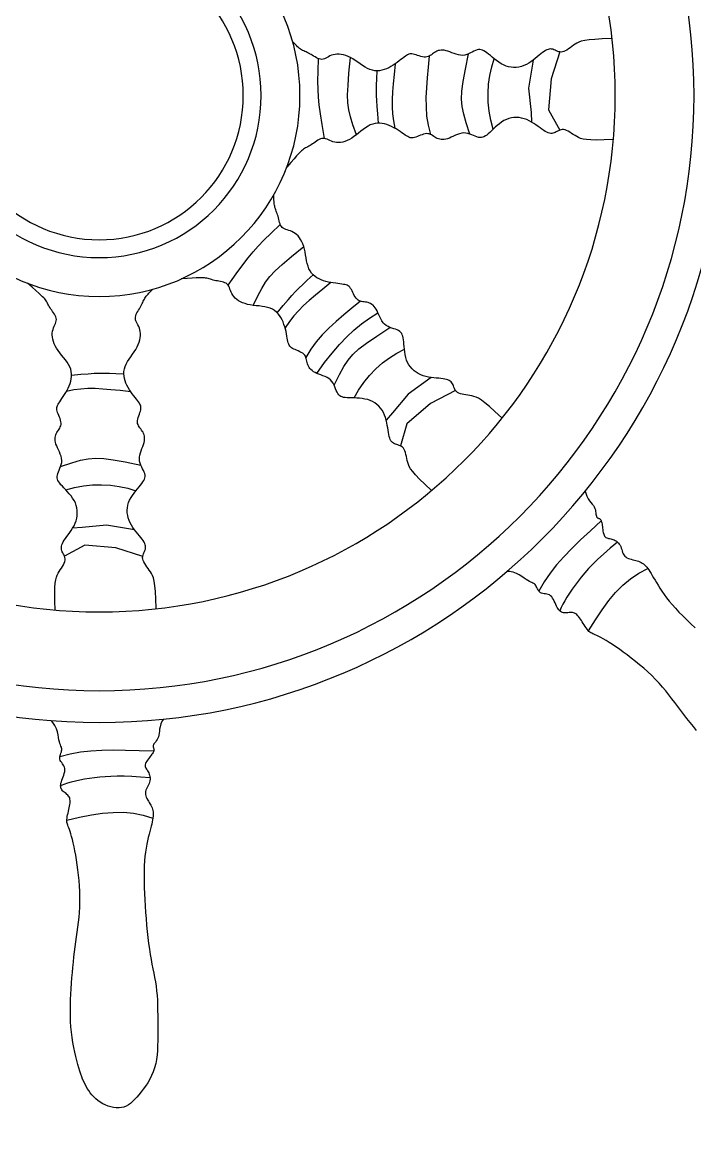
# Model space of a CAD drawing. Header units: millimetres. Extents: x -37 to 8970, y -2 to 4773.
# Drawn here: x 7653.3 to 7732.3, y 1159.7 to 1291.1 of the extents above; entities that cross this region are included whole.
import ezdxf

# ---------------------------------------------------------------- set-up
doc = ezdxf.new("R2010")
doc.units = ezdxf.units.MM

msp = doc.modelspace()

# ---------------------------------------------------------------- linework, layer by layer
at = {"color": 18, "true_color": 0x000000}
for p, q in [((7716.43, 1287.61), (7715.41, 1284.45)), ((7713.3, 1286.65), (7712.76, 1283.36)), ((7715.41, 1284.45), (7715.12, 1280.81)), ((7712.76, 1283.36), (7713.05, 1280.51)), ((7713.05, 1280.51), (7713.11, 1279.38)), ((7715.12, 1280.81), (7716.42, 1278.44)), ((7701.3, 1249.36), (7698.59, 1247.42)), ((7698.59, 1247.42), (7696.78, 1245.2)), ((7704.19, 1247.83), (7701.24, 1246.31)), ((7701.24, 1246.31), (7698.45, 1243.94)), ((7696.78, 1245.2), (7696.02, 1244.35)), ((7698.45, 1243.94), (7697.7, 1241.35)), ((7719.42, 1236.02), (7719.48, 1235.78)), ((7719.48, 1235.78), (7719.62, 1235.41)), ((7719.62, 1235.41), (7719.77, 1235.12)), ((7719.77, 1235.12), (7719.94, 1234.88)), ((7719.94, 1234.88), (7720.1, 1234.68)), ((7720.1, 1234.68), (7720.25, 1234.5)), ((7720.25, 1234.5), (7720.38, 1234.33)), ((7720.38, 1234.33), (7720.48, 1234.16)), ((7720.48, 1234.16), (7720.55, 1233.98)), ((7720.55, 1233.98), (7720.61, 1233.8)), ((7720.61, 1233.8), (7720.64, 1233.63)), ((7720.64, 1233.63), (7720.67, 1233.46)), ((7720.67, 1233.46), (7720.68, 1233.31)), ((7720.68, 1233.31), (7720.7, 1233.18)), ((7720.7, 1233.18), (7720.73, 1233.07)), ((7720.73, 1233.07), (7720.76, 1232.99)), ((7720.76, 1232.99), (7720.81, 1232.93)), ((7720.81, 1232.93), (7720.86, 1232.88)), ((7720.86, 1232.88), (7720.91, 1232.85)), ((7720.91, 1232.85), (7720.97, 1232.83)), ((7720.97, 1232.83), (7721.03, 1232.81)), ((7721.03, 1232.81), (7721.09, 1232.79)), ((7721.09, 1232.79), (7721.14, 1232.75)), ((7721.14, 1232.75), (7721.19, 1232.71)), ((7721.19, 1232.71), (7721.24, 1232.65)), ((7721.24, 1232.65), (7721.28, 1232.58)), ((7721.28, 1232.58), (7721.31, 1232.5)), ((7721.31, 1232.5), (7721.34, 1232.4)), ((7721.34, 1232.4), (7721.37, 1232.28)), ((7660.3, 1231.73), (7659.17, 1231.67)), ((7663.16, 1232.02), (7660.3, 1231.73)), ((7666.45, 1231.48), (7663.16, 1232.02)), ((7721.37, 1232.28), (7721.4, 1232.15)), ((7721.4, 1232.15), (7721.42, 1232)), ((7721.42, 1232), (7721.44, 1231.84)), ((7721.44, 1231.84), (7721.46, 1231.67)), ((7721.46, 1231.67), (7721.49, 1231.49)), ((7721.49, 1231.49), (7721.51, 1231.31)), ((7721.51, 1231.31), (7721.55, 1231.14)), ((7721.55, 1231.14), (7721.59, 1230.98)), ((7721.59, 1230.98), (7721.64, 1230.84)), ((7721.64, 1230.84), (7721.7, 1230.72)), ((7721.7, 1230.72), (7721.77, 1230.63)), ((7721.77, 1230.63), (7721.86, 1230.56)), ((7721.86, 1230.56), (7721.95, 1230.52)), ((7721.95, 1230.52), (7722.06, 1230.49)), ((7722.06, 1230.49), (7722.17, 1230.46)), ((7722.17, 1230.46), (7722.29, 1230.44)), ((7722.29, 1230.44), (7722.42, 1230.42)), ((7722.42, 1230.42), (7722.55, 1230.38)), ((7722.55, 1230.38), (7722.68, 1230.34)), ((7722.68, 1230.34), (7722.82, 1230.28)), ((7722.82, 1230.28), (7722.95, 1230.21)), ((7722.95, 1230.21), (7723.08, 1230.13)), ((7723.08, 1230.13), (7723.21, 1230.03)), ((7723.21, 1230.03), (7723.32, 1229.92)), ((7723.32, 1229.92), (7723.43, 1229.79)), ((7723.43, 1229.79), (7723.52, 1229.65)), ((7660.6, 1229.66), (7658.23, 1228.36)), ((7664.24, 1229.37), (7660.6, 1229.66)), ((7667.4, 1228.35), (7664.24, 1229.37)), ((7723.52, 1229.65), (7723.59, 1229.5)), ((7723.59, 1229.5), (7723.65, 1229.33)), ((7723.65, 1229.33), (7723.71, 1229.16)), ((7723.71, 1229.16), (7723.76, 1228.99)), ((7723.76, 1228.99), (7723.82, 1228.82)), ((7723.82, 1228.82), (7723.89, 1228.66)), ((7723.89, 1228.66), (7723.97, 1228.52)), ((7723.97, 1228.52), (7724.07, 1228.39)), ((7724.07, 1228.39), (7724.19, 1228.28)), ((7724.19, 1228.28), (7724.33, 1228.19)), ((7724.33, 1228.19), (7724.49, 1228.12)), ((7724.49, 1228.12), (7724.66, 1228.06)), ((7724.66, 1228.06), (7724.84, 1228.01)), ((7724.84, 1228.01), (7725.02, 1227.96)), ((7725.02, 1227.96), (7725.2, 1227.92)), ((7725.2, 1227.92), (7725.37, 1227.88)), ((7725.37, 1227.88), (7725.54, 1227.83)), ((7725.54, 1227.83), (7725.7, 1227.78)), ((7725.7, 1227.78), (7725.85, 1227.72)), ((7725.85, 1227.72), (7725.99, 1227.65)), ((7725.99, 1227.65), (7726.13, 1227.57)), ((7726.13, 1227.57), (7726.26, 1227.48)), ((7726.26, 1227.48), (7726.39, 1227.37)), ((7726.39, 1227.37), (7726.52, 1227.24)), ((7726.52, 1227.24), (7726.65, 1227.1)), ((7726.65, 1227.1), (7726.77, 1226.94)), ((7710.5, 1226.56), (7710.21, 1226.57)), ((7710.94, 1226.48), (7710.5, 1226.56)), ((7711.33, 1226.34), (7710.94, 1226.48)), ((7711.67, 1226.17), (7711.33, 1226.34)), ((7711.98, 1225.98), (7711.67, 1226.17)), ((7712.24, 1225.79), (7711.98, 1225.98)), ((7712.48, 1225.63), (7712.24, 1225.79)), ((7726.77, 1226.94), (7726.9, 1226.76)), ((7726.9, 1226.76), (7727.03, 1226.56)), ((7727.03, 1226.56), (7727.17, 1226.34)), ((7727.17, 1226.34), (7727.31, 1226.1)), ((7727.31, 1226.1), (7727.46, 1225.84)), ((7727.46, 1225.84), (7727.63, 1225.57)), ((7712.68, 1225.5), (7712.48, 1225.63)), ((7712.86, 1225.4), (7712.68, 1225.5)), ((7713.01, 1225.33), (7712.86, 1225.4)), ((7713.15, 1225.27), (7713.01, 1225.33)), ((7713.27, 1225.22), (7713.15, 1225.27)), ((7713.37, 1225.17), (7713.27, 1225.22)), ((7713.46, 1225.11), (7713.37, 1225.17)), ((7713.53, 1225.03), (7713.46, 1225.11)), ((7713.6, 1224.93), (7713.53, 1225.03)), ((7713.67, 1224.81), (7713.6, 1224.93)), ((7713.74, 1224.68), (7713.67, 1224.81)), ((7713.81, 1224.54), (7713.74, 1224.68)), ((7713.88, 1224.41), (7713.81, 1224.54)), ((7727.63, 1225.57), (7727.8, 1225.27)), ((7727.8, 1225.27), (7728, 1224.95)), ((7728, 1224.95), (7728.21, 1224.61)), ((7728.21, 1224.61), (7728.44, 1224.26)), ((7713.96, 1224.28), (7713.88, 1224.41)), ((7714.06, 1224.17), (7713.96, 1224.28)), ((7714.17, 1224.08), (7714.06, 1224.17)), ((7714.29, 1224.02), (7714.17, 1224.08)), ((7714.43, 1223.98), (7714.29, 1224.02)), ((7714.59, 1223.96), (7714.43, 1223.98)), ((7714.74, 1223.94), (7714.59, 1223.96)), ((7714.9, 1223.91), (7714.74, 1223.94)), ((7715.06, 1223.87), (7714.9, 1223.91)), ((7715.21, 1223.82), (7715.06, 1223.87)), ((7715.35, 1223.73), (7715.21, 1223.82)), ((7715.48, 1223.61), (7715.35, 1223.73)), ((7715.59, 1223.46), (7715.48, 1223.61)), ((7715.7, 1223.28), (7715.59, 1223.46)), ((7715.79, 1223.1), (7715.7, 1223.28)), ((7728.44, 1224.26), (7728.7, 1223.89)), ((7728.7, 1223.89), (7728.98, 1223.5)), ((7728.98, 1223.5), (7729.3, 1223.1)), ((7715.88, 1222.9), (7715.79, 1223.1)), ((7715.97, 1222.71), (7715.88, 1222.9)), ((7716.06, 1222.52), (7715.97, 1222.71)), ((7716.14, 1222.35), (7716.06, 1222.52)), ((7716.23, 1222.2), (7716.14, 1222.35)), ((7716.33, 1222.06), (7716.23, 1222.2)), ((7716.43, 1221.96), (7716.33, 1222.06)), ((7716.53, 1221.87), (7716.43, 1221.96)), ((7716.64, 1221.8), (7716.53, 1221.87)), ((7716.75, 1221.74), (7716.64, 1221.8)), ((7729.3, 1223.1), (7729.64, 1222.68)), ((7729.64, 1222.68), (7730.02, 1222.25)), ((7730.02, 1222.25), (7730.44, 1221.81)), ((7730.44, 1221.81), (7730.88, 1221.36)), ((7716.87, 1221.71), (7716.75, 1221.74)), ((7716.99, 1221.7), (7716.87, 1221.71)), ((7717.12, 1221.7), (7716.99, 1221.7)), ((7717.25, 1221.71), (7717.12, 1221.7)), ((7717.39, 1221.73), (7717.25, 1221.71)), ((7717.53, 1221.74), (7717.39, 1221.73)), ((7717.66, 1221.76), (7717.53, 1221.74)), ((7717.8, 1221.77), (7717.66, 1221.76)), ((7717.93, 1221.76), (7717.8, 1221.77)), ((7718.06, 1221.73), (7717.93, 1221.76)), ((7718.18, 1221.69), (7718.06, 1221.73)), ((7718.3, 1221.62), (7718.18, 1221.69)), ((7718.42, 1221.52), (7718.3, 1221.62)), ((7718.53, 1221.41), (7718.42, 1221.52)), ((7718.64, 1221.29), (7718.53, 1221.41)), ((7718.75, 1221.15), (7718.64, 1221.29)), ((7718.86, 1220.99), (7718.75, 1221.15)), ((7718.97, 1220.83), (7718.86, 1220.99)), ((7719.08, 1220.65), (7718.97, 1220.83)), ((7719.19, 1220.47), (7719.08, 1220.65)), ((7719.31, 1220.29), (7719.19, 1220.47)), ((7730.88, 1221.36), (7731.35, 1220.9)), ((7731.35, 1220.9), (7731.84, 1220.43)), ((7719.42, 1220.12), (7719.31, 1220.29)), ((7719.53, 1219.95), (7719.42, 1220.12)), ((7719.64, 1219.8), (7719.53, 1219.95)), ((7719.75, 1219.66), (7719.64, 1219.8)), ((7719.86, 1219.54), (7719.75, 1219.66)), ((7719.96, 1219.45), (7719.86, 1219.54)), ((7720.07, 1219.38), (7719.96, 1219.45)), ((7720.18, 1219.32), (7720.07, 1219.38)), ((7720.3, 1219.26), (7720.18, 1219.32)), ((7720.44, 1219.2), (7720.3, 1219.26)), ((7720.6, 1219.14), (7720.44, 1219.2)), ((7731.84, 1220.43), (7732.36, 1219.96)), ((7720.79, 1219.06), (7720.6, 1219.14)), ((7721.01, 1218.95), (7720.79, 1219.06)), ((7721.26, 1218.82), (7721.01, 1218.95)), ((7721.55, 1218.66), (7721.26, 1218.82)), ((7721.87, 1218.46), (7721.55, 1218.66)), ((7722.23, 1218.25), (7721.87, 1218.46)), ((7722.61, 1218), (7722.23, 1218.25)), ((7723.01, 1217.73), (7722.61, 1218)), ((7723.44, 1217.44), (7723.01, 1217.73)), ((7723.89, 1217.11), (7723.44, 1217.44)), ((7724.36, 1216.77), (7723.89, 1217.11)), ((7724.84, 1216.4), (7724.36, 1216.77)), ((7725.33, 1216.02), (7724.84, 1216.4)), ((7725.82, 1215.62), (7725.33, 1216.02)), ((7726.31, 1215.2), (7725.82, 1215.62)), ((7726.78, 1214.77), (7726.31, 1215.2)), ((7727.24, 1214.34), (7726.78, 1214.77)), ((7727.69, 1213.9), (7727.24, 1214.34)), ((7728.1, 1213.45), (7727.69, 1213.9)), ((7728.5, 1213), (7728.1, 1213.45)), ((7728.88, 1212.55), (7728.5, 1213)), ((7729.24, 1212.09), (7728.88, 1212.55)), ((7729.6, 1211.63), (7729.24, 1212.09)), ((7729.95, 1211.17), (7729.6, 1211.63)), ((7730.3, 1210.71), (7729.95, 1211.17)), ((7730.65, 1210.24), (7730.3, 1210.71)), ((7731.01, 1209.77), (7730.65, 1210.24)), ((7656.83, 1208.85), (7656.63, 1209.06)), ((7657.08, 1208.48), (7656.83, 1208.85)), ((7669.54, 1208.66), (7669.44, 1208.34)), ((7669.7, 1209.02), (7669.54, 1208.66)), ((7669.83, 1209.23), (7669.7, 1209.02)), ((7731.38, 1209.31), (7731.01, 1209.77)), ((7731.75, 1208.83), (7731.38, 1209.31)), ((7732.13, 1208.36), (7731.75, 1208.83)), ((7657.26, 1208.11), (7657.08, 1208.48)), ((7657.38, 1207.74), (7657.26, 1208.11)), ((7657.46, 1207.4), (7657.38, 1207.74)), ((7657.52, 1207.07), (7657.46, 1207.4)), ((7669.31, 1207.36), (7669.26, 1207.17)), ((7669.34, 1207.57), (7669.31, 1207.36)), ((7669.36, 1207.8), (7669.34, 1207.57)), ((7669.38, 1208.06), (7669.36, 1207.8)), ((7669.44, 1208.34), (7669.38, 1208.06)), ((7732.52, 1207.89), (7732.13, 1208.36)), ((7657.56, 1206.79), (7657.52, 1207.07)), ((7657.62, 1206.56), (7657.56, 1206.79)), ((7657.68, 1206.36), (7657.62, 1206.56)), ((7657.73, 1206.2), (7657.68, 1206.36)), ((7657.79, 1206.07), (7657.73, 1206.2)), ((7657.84, 1205.95), (7657.79, 1206.07)), ((7668.63, 1206.14), (7668.62, 1206.06)), ((7668.62, 1206.06), (7668.62, 1206)), ((7668.66, 1206.22), (7668.63, 1206.14)), ((7668.72, 1206.32), (7668.66, 1206.22)), ((7668.8, 1206.42), (7668.72, 1206.32)), ((7668.9, 1206.54), (7668.8, 1206.42)), ((7669, 1206.68), (7668.9, 1206.54)), ((7669.1, 1206.83), (7669, 1206.68)), ((7669.19, 1206.99), (7669.1, 1206.83)), ((7669.26, 1207.17), (7669.19, 1206.99)), ((7657.66, 1204.65), (7657.67, 1204.79)), ((7657.67, 1204.79), (7657.7, 1204.94)), ((7657.7, 1204.94), (7657.74, 1205.09)), ((7657.74, 1205.09), (7657.79, 1205.23)), ((7657.79, 1205.23), (7657.84, 1205.37)), ((7657.87, 1205.84), (7657.84, 1205.95)), ((7657.84, 1205.37), (7657.87, 1205.5)), ((7657.89, 1205.74), (7657.87, 1205.84)), ((7657.87, 1205.5), (7657.89, 1205.63)), ((7657.89, 1205.63), (7657.89, 1205.74)), ((7668.19, 1204.71), (7668.08, 1204.57)), ((7668.3, 1204.85), (7668.19, 1204.71)), ((7668.4, 1204.98), (7668.3, 1204.85)), ((7668.49, 1205.1), (7668.4, 1204.98)), ((7668.56, 1205.21), (7668.49, 1205.1)), ((7668.62, 1205.31), (7668.56, 1205.21)), ((7668.62, 1206), (7668.64, 1205.94)), ((7668.67, 1205.4), (7668.62, 1205.31)), ((7668.64, 1205.94), (7668.67, 1205.88)), ((7668.67, 1205.88), (7668.69, 1205.82)), ((7668.71, 1205.49), (7668.67, 1205.4)), ((7668.69, 1205.82), (7668.72, 1205.76)), ((7668.73, 1205.57), (7668.71, 1205.49)), ((7668.72, 1205.76), (7668.73, 1205.7)), ((7668.73, 1205.7), (7668.74, 1205.64)), ((7668.74, 1205.64), (7668.73, 1205.57)), ((7657.67, 1204.51), (7657.66, 1204.65)), ((7657.72, 1204.38), (7657.67, 1204.51)), ((7657.79, 1204.25), (7657.72, 1204.38)), ((7657.88, 1204.12), (7657.79, 1204.25)), ((7657.98, 1203.99), (7657.88, 1204.12)), ((7658.07, 1203.86), (7657.98, 1203.99)), ((7658.15, 1203.73), (7658.07, 1203.86)), ((7658.22, 1203.58), (7658.15, 1203.73)), ((7658.26, 1203.42), (7658.22, 1203.58)), ((7658.26, 1203.24), (7658.26, 1203.42)), ((7667.69, 1203.87), (7667.68, 1203.76)), ((7667.68, 1203.76), (7667.69, 1203.65)), ((7667.73, 1204), (7667.69, 1203.87)), ((7667.69, 1203.65), (7667.72, 1203.55)), ((7667.72, 1203.55), (7667.78, 1203.46)), ((7667.79, 1204.14), (7667.73, 1204)), ((7667.78, 1203.46), (7667.84, 1203.36)), ((7667.88, 1204.28), (7667.79, 1204.14)), ((7667.98, 1204.42), (7667.88, 1204.28)), ((7668.08, 1204.57), (7667.98, 1204.42)), ((7657.9, 1202.07), (7657.97, 1202.26)), ((7657.97, 1202.26), (7658.05, 1202.46)), ((7658.05, 1202.46), (7658.12, 1202.66)), ((7658.12, 1202.66), (7658.19, 1202.86)), ((7658.19, 1202.86), (7658.24, 1203.06)), ((7658.24, 1203.06), (7658.26, 1203.24)), ((7667.84, 1203.36), (7667.91, 1203.26)), ((7667.91, 1203.26), (7667.98, 1203.15)), ((7667.98, 1203.15), (7668.05, 1203.04)), ((7668.05, 1203.04), (7668.12, 1202.91)), ((7668.12, 1202.91), (7668.17, 1202.77)), ((7668.17, 1202.77), (7668.22, 1202.63)), ((7668.22, 1202.63), (7668.25, 1202.48)), ((7668.25, 1202.48), (7668.27, 1202.32)), ((7668.27, 1202.16), (7668.26, 1202)), ((7668.27, 1202.32), (7668.27, 1202.16)), ((7657.76, 1201.4), (7657.77, 1201.55)), ((7657.77, 1201.27), (7657.76, 1201.4)), ((7657.77, 1201.55), (7657.8, 1201.71)), ((7657.8, 1201.14), (7657.77, 1201.27)), ((7657.8, 1201.71), (7657.84, 1201.88)), ((7657.84, 1201.03), (7657.8, 1201.14)), ((7657.84, 1201.88), (7657.9, 1202.07)), ((7657.9, 1200.92), (7657.84, 1201.03)), ((7657.98, 1200.82), (7657.9, 1200.92)), ((7658.07, 1200.73), (7657.98, 1200.82)), ((7667.78, 1200.87), (7667.74, 1200.71)), ((7667.85, 1201.03), (7667.78, 1200.87)), ((7667.93, 1201.19), (7667.85, 1201.03)), ((7668.01, 1201.35), (7667.93, 1201.19)), ((7668.09, 1201.51), (7668.01, 1201.35)), ((7668.16, 1201.67), (7668.09, 1201.51)), ((7668.22, 1201.83), (7668.16, 1201.67)), ((7668.26, 1202), (7668.22, 1201.83)), ((7658.17, 1200.64), (7658.07, 1200.73)), ((7658.28, 1200.56), (7658.17, 1200.64)), ((7658.39, 1200.48), (7658.28, 1200.56)), ((7658.5, 1200.39), (7658.39, 1200.48)), ((7658.6, 1200.3), (7658.5, 1200.39)), ((7658.69, 1200.2), (7658.6, 1200.3)), ((7658.76, 1200.09), (7658.69, 1200.2)), ((7658.82, 1199.97), (7658.76, 1200.09)), ((7658.85, 1199.84), (7658.82, 1199.97)), ((7658.87, 1199.69), (7658.85, 1199.84)), ((7658.86, 1199.37), (7658.87, 1199.53)), ((7658.87, 1199.53), (7658.87, 1199.69)), ((7667.74, 1200.71), (7667.72, 1200.55)), ((7667.72, 1200.55), (7667.73, 1200.39)), ((7667.73, 1200.39), (7667.77, 1200.22)), ((7667.77, 1200.22), (7667.83, 1200.06)), ((7667.83, 1200.06), (7667.9, 1199.9)), ((7667.9, 1199.9), (7667.99, 1199.73)), ((7667.99, 1199.73), (7668.09, 1199.58)), ((7668.09, 1199.58), (7668.18, 1199.42)), ((7658.58, 1197.99), (7658.63, 1198.19)), ((7658.63, 1198.19), (7658.67, 1198.4)), ((7658.67, 1198.4), (7658.72, 1198.61)), ((7658.72, 1198.61), (7658.76, 1198.81)), ((7658.76, 1198.81), (7658.8, 1199)), ((7658.8, 1199), (7658.83, 1199.19)), ((7658.83, 1199.19), (7658.86, 1199.37)), ((7668.18, 1199.42), (7668.28, 1199.26)), ((7668.28, 1199.26), (7668.36, 1199.11)), ((7668.36, 1199.11), (7668.44, 1198.97)), ((7668.44, 1198.97), (7668.5, 1198.82)), ((7668.5, 1198.82), (7668.55, 1198.67)), ((7668.55, 1198.67), (7668.59, 1198.51)), ((7668.59, 1198.51), (7668.62, 1198.35)), ((7668.62, 1198.35), (7668.64, 1198.18)), ((7668.64, 1198.18), (7668.64, 1198.01)), ((7658.48, 1197.27), (7658.49, 1197.43)), ((7658.49, 1197.13), (7658.48, 1197.27)), ((7658.49, 1197.43), (7658.51, 1197.6)), ((7658.51, 1197.01), (7658.49, 1197.13)), ((7658.51, 1197.6), (7658.54, 1197.79)), ((7658.55, 1196.89), (7658.51, 1197.01)), ((7658.54, 1197.79), (7658.58, 1197.99)), ((7658.6, 1196.76), (7658.55, 1196.89)), ((7668.46, 1196.91), (7668.39, 1196.64)), ((7668.52, 1197.16), (7668.46, 1196.91)), ((7668.57, 1197.4), (7668.52, 1197.16)), ((7668.6, 1197.61), (7668.57, 1197.4)), ((7668.63, 1197.82), (7668.6, 1197.61)), ((7668.64, 1198.01), (7668.63, 1197.82)), ((7658.65, 1196.62), (7658.6, 1196.76)), ((7658.72, 1196.46), (7658.65, 1196.62)), ((7658.8, 1196.27), (7658.72, 1196.46)), ((7658.88, 1196.04), (7658.8, 1196.27)), ((7658.96, 1195.77), (7658.88, 1196.04)), ((7659.05, 1195.45), (7658.96, 1195.77)), ((7668.15, 1195.7), (7668.06, 1195.34)), ((7668.24, 1196.04), (7668.15, 1195.7)), ((7668.32, 1196.35), (7668.24, 1196.04)), ((7668.39, 1196.64), (7668.32, 1196.35)), ((7659.15, 1195.08), (7659.05, 1195.45)), ((7659.24, 1194.68), (7659.15, 1195.08)), ((7659.34, 1194.24), (7659.24, 1194.68)), ((7659.43, 1193.76), (7659.34, 1194.24)), ((7667.89, 1194.54), (7667.81, 1194.09)), ((7667.97, 1194.95), (7667.89, 1194.54)), ((7668.06, 1195.34), (7667.97, 1194.95)), ((7659.53, 1193.25), (7659.43, 1193.76)), ((7659.62, 1192.7), (7659.53, 1193.25)), ((7667.67, 1193.11), (7667.62, 1192.57)), ((7667.74, 1193.62), (7667.67, 1193.11)), ((7667.81, 1194.09), (7667.74, 1193.62)), ((7659.71, 1192.13), (7659.62, 1192.7)), ((7659.79, 1191.53), (7659.71, 1192.13)), ((7667.59, 1192), (7667.57, 1191.4)), ((7667.62, 1192.57), (7667.59, 1192)), ((7659.86, 1190.91), (7659.79, 1191.53)), ((7659.92, 1190.28), (7659.86, 1190.91)), ((7659.97, 1189.64), (7659.92, 1190.28)), ((7667.57, 1191.4), (7667.56, 1190.77)), ((7667.56, 1190.77), (7667.57, 1190.11)), ((7660.01, 1189), (7659.97, 1189.64)), ((7660.03, 1188.37), (7660.01, 1189)), ((7667.57, 1190.11), (7667.59, 1189.43)), ((7667.59, 1189.43), (7667.62, 1188.73)), ((7660.01, 1187.13), (7660.03, 1187.74)), ((7660.03, 1187.74), (7660.03, 1188.37)), ((7667.62, 1188.73), (7667.65, 1188.01)), ((7667.65, 1188.01), (7667.7, 1187.28)), ((7659.92, 1185.95), (7659.97, 1186.53)), ((7659.97, 1186.53), (7660.01, 1187.13)), ((7667.7, 1187.28), (7667.75, 1186.53)), ((7667.75, 1186.53), (7667.8, 1185.79)), ((7659.78, 1184.79), (7659.85, 1185.37)), ((7659.85, 1185.37), (7659.92, 1185.95)), ((7667.8, 1185.79), (7667.87, 1185.04)), ((7667.87, 1185.04), (7667.94, 1184.3)), ((7659.62, 1183.64), (7659.7, 1184.22)), ((7659.7, 1184.22), (7659.78, 1184.79)), ((7667.94, 1184.3), (7668.02, 1183.58)), ((7659.39, 1181.89), (7659.46, 1182.48)), ((7659.46, 1182.48), (7659.54, 1183.06)), ((7659.54, 1183.06), (7659.62, 1183.64)), ((7668.02, 1183.58), (7668.1, 1182.88)), ((7668.1, 1182.88), (7668.19, 1182.21)), ((7659.26, 1180.68), (7659.32, 1181.29)), ((7659.32, 1181.29), (7659.39, 1181.89)), ((7668.19, 1182.21), (7668.29, 1181.58)), ((7668.29, 1181.58), (7668.39, 1180.98)), ((7659.14, 1179.46), (7659.2, 1180.07)), ((7659.2, 1180.07), (7659.26, 1180.68)), ((7668.39, 1180.98), (7668.49, 1180.43)), ((7668.49, 1180.43), (7668.6, 1179.89)), ((7668.6, 1179.89), (7668.71, 1179.38)), ((7659.04, 1178.2), (7659.09, 1178.83)), ((7659.09, 1178.83), (7659.14, 1179.46)), ((7668.71, 1179.38), (7668.81, 1178.88)), ((7668.81, 1178.88), (7668.9, 1178.37)), ((7658.96, 1176.92), (7658.99, 1177.56)), ((7658.99, 1177.56), (7659.04, 1178.2)), ((7668.9, 1178.37), (7668.98, 1177.86)), ((7668.98, 1177.86), (7669.04, 1177.33)), ((7669.04, 1177.33), (7669.09, 1176.78)), ((7658.91, 1175.63), (7658.93, 1176.28)), ((7658.93, 1176.28), (7658.96, 1176.92)), ((7669.09, 1176.78), (7669.13, 1176.21)), ((7669.13, 1176.21), (7669.15, 1175.62)), ((7658.9, 1174.99), (7658.91, 1175.63)), ((7658.91, 1174.35), (7658.9, 1174.99)), ((7669.15, 1175.62), (7669.16, 1175.02)), ((7669.16, 1175.02), (7669.17, 1174.41)), ((7658.93, 1173.71), (7658.91, 1174.35)), ((7658.97, 1173.07), (7658.93, 1173.71)), ((7669.17, 1174.41), (7669.17, 1173.81)), ((7669.17, 1173.81), (7669.17, 1173.2)), ((7669.17, 1173.2), (7669.17, 1172.6)), ((7659.03, 1172.45), (7658.97, 1173.07)), ((7659.12, 1171.84), (7659.03, 1172.45)), ((7669.17, 1172.6), (7669.17, 1172.01)), ((7669.17, 1172.01), (7669.17, 1171.43)), ((7659.21, 1171.24), (7659.12, 1171.84)), ((7659.32, 1170.67), (7659.21, 1171.24)), ((7659.43, 1170.12), (7659.32, 1170.67)), ((7669.15, 1170.87), (7669.13, 1170.32)), ((7669.17, 1171.43), (7669.15, 1170.87)), ((7659.55, 1169.6), (7659.43, 1170.12)), ((7659.67, 1169.11), (7659.55, 1169.6)), ((7669.02, 1169.26), (7668.93, 1168.76)), ((7669.09, 1169.78), (7669.02, 1169.26)), ((7669.13, 1170.32), (7669.09, 1169.78)), ((7659.78, 1168.66), (7659.67, 1169.11)), ((7659.9, 1168.25), (7659.78, 1168.66)), ((7660.01, 1167.88), (7659.9, 1168.25)), ((7668.81, 1168.27), (7668.64, 1167.8)), ((7668.93, 1168.76), (7668.81, 1168.27)), ((7660.12, 1167.54), (7660.01, 1167.88)), ((7660.23, 1167.22), (7660.12, 1167.54)), ((7660.34, 1166.93), (7660.23, 1167.22)), ((7660.47, 1166.65), (7660.34, 1166.93)), ((7660.6, 1166.38), (7660.47, 1166.65)), ((7668.23, 1166.93), (7667.99, 1166.52)), ((7668.45, 1167.36), (7668.23, 1166.93)), ((7668.64, 1167.8), (7668.45, 1167.36)), ((7660.74, 1166.12), (7660.6, 1166.38)), ((7660.89, 1165.85), (7660.74, 1166.12)), ((7661.06, 1165.6), (7660.89, 1165.85)), ((7661.24, 1165.34), (7661.06, 1165.6)), ((7661.44, 1165.09), (7661.24, 1165.34)), ((7667.21, 1165.43), (7666.95, 1165.11)), ((7667.47, 1165.77), (7667.21, 1165.43)), ((7667.73, 1166.13), (7667.47, 1165.77)), ((7667.99, 1166.52), (7667.73, 1166.13)), ((7661.65, 1164.86), (7661.44, 1165.09)), ((7661.89, 1164.63), (7661.65, 1164.86)), ((7662.14, 1164.42), (7661.89, 1164.63)), ((7662.41, 1164.23), (7662.14, 1164.42)), ((7662.7, 1164.05), (7662.41, 1164.23)), ((7663.01, 1163.9), (7662.7, 1164.05)), ((7665.97, 1164.09), (7665.72, 1163.92)), ((7666.21, 1164.31), (7665.97, 1164.09)), ((7666.45, 1164.55), (7666.21, 1164.31)), ((7666.7, 1164.82), (7666.45, 1164.55)), ((7666.95, 1165.11), (7666.7, 1164.82)), ((7663.33, 1163.77), (7663.01, 1163.9)), ((7663.66, 1163.67), (7663.33, 1163.77)), ((7663.98, 1163.6), (7663.66, 1163.67)), ((7664.3, 1163.56), (7663.98, 1163.6)), ((7664.62, 1163.56), (7664.3, 1163.56)), ((7664.92, 1163.59), (7664.62, 1163.56)), ((7665.2, 1163.66), (7664.92, 1163.59)), ((7665.46, 1163.77), (7665.2, 1163.66)), ((7665.72, 1163.92), (7665.46, 1163.77))]:
    msp.add_line(p, q, dxfattribs=at)
for points in [[(7722.51, 1289.18), (7721.42, 1289.14), (7720.55, 1289.09), (7719.88, 1289.03), (7719.36, 1288.95), (7718.96, 1288.86), (7718.67, 1288.76), (7718.43, 1288.65), (7718.23, 1288.52), (7718.03, 1288.39), (7717.84, 1288.24), (7717.64, 1288.1), (7717.45, 1287.97), (7717.27, 1287.84), (7717.08, 1287.74), (7716.91, 1287.66), (7716.74, 1287.61), (7716.58, 1287.59), (7716.43, 1287.61), (7716.28, 1287.64), (7716.14, 1287.69), (7716, 1287.75), (7715.87, 1287.82), (7715.73, 1287.87), (7715.6, 1287.92), (7715.47, 1287.95), (7715.34, 1287.96), (7715.2, 1287.94), (7715.06, 1287.91), (7714.91, 1287.86), (7714.75, 1287.78), (7714.58, 1287.67), (7714.4, 1287.54), (7714.21, 1287.39), (7714, 1287.22), (7713.78, 1287.03), (7713.54, 1286.84), (7713.3, 1286.65), (7713.04, 1286.47), (7712.78, 1286.3), (7712.5, 1286.14), (7712.21, 1286.01), (7711.92, 1285.91), (7711.62, 1285.84), (7711.32, 1285.8), (7711.01, 1285.79), (7710.71, 1285.81), (7710.41, 1285.86), (7710.11, 1285.95), (7709.82, 1286.08), (7709.53, 1286.23), (7709.25, 1286.41), (7708.99, 1286.6), (7708.73, 1286.79), (7708.49, 1286.99), (7708.27, 1287.18), (7708.06, 1287.35), (7707.86, 1287.51), (7707.68, 1287.64), (7707.52, 1287.74), (7707.35, 1287.82), (7707.2, 1287.87), (7707.04, 1287.9), (7706.87, 1287.89), (7706.71, 1287.85), (7706.53, 1287.79), (7706.34, 1287.7), (7706.14, 1287.6), (7705.93, 1287.49), (7705.71, 1287.39), (7705.49, 1287.31), (7705.26, 1287.24), (7705.02, 1287.21), (7704.77, 1287.22), (7704.52, 1287.27), (7704.26, 1287.34), (7704.01, 1287.42), (7703.76, 1287.52), (7703.52, 1287.61), (7703.29, 1287.7), (7703.06, 1287.76), (7702.86, 1287.81), (7702.66, 1287.83), (7702.48, 1287.83), (7702.3, 1287.8), (7702.14, 1287.77), (7701.99, 1287.71), (7701.85, 1287.64), (7701.71, 1287.56), (7701.58, 1287.47), (7701.46, 1287.38), (7701.34, 1287.29), (7701.21, 1287.2), (7701.09, 1287.12), (7700.95, 1287.06), (7700.81, 1287.02), (7700.65, 1287), (7700.48, 1287.01), (7700.3, 1287.04), (7700.11, 1287.09), (7699.91, 1287.15), (7699.72, 1287.21), (7699.54, 1287.28), (7699.36, 1287.33), (7699.2, 1287.37), (7699.05, 1287.4), (7698.92, 1287.4), (7698.79, 1287.38), (7698.67, 1287.35), (7698.55, 1287.29), (7698.42, 1287.21), (7698.28, 1287.12), (7698.12, 1287), (7697.95, 1286.86), (7697.76, 1286.71), (7697.55, 1286.55), (7697.33, 1286.38), (7697.09, 1286.22), (7696.85, 1286.05), (7696.59, 1285.9), (7696.33, 1285.76), (7696.07, 1285.64), (7695.8, 1285.54), (7695.52, 1285.46), (7695.25, 1285.41), (7694.97, 1285.39), (7694.69, 1285.41), (7694.4, 1285.46), (7694.12, 1285.54), (7693.83, 1285.67), (7693.54, 1285.83), (7693.26, 1286.01), (7692.97, 1286.21), (7692.68, 1286.41), (7692.39, 1286.61), (7692.11, 1286.79), (7691.83, 1286.96), (7691.55, 1287.09), (7691.27, 1287.2), (7691, 1287.28), (7690.74, 1287.33), (7690.49, 1287.35), (7690.24, 1287.35), (7690.02, 1287.33), (7689.8, 1287.28), (7689.6, 1287.22), (7689.42, 1287.14), (7689.24, 1287.05), (7689.08, 1286.96), (7688.92, 1286.88), (7688.77, 1286.81), (7688.62, 1286.76), (7688.46, 1286.74), (7688.31, 1286.75), (7688.15, 1286.79), (7687.99, 1286.86), (7687.82, 1286.94), (7687.66, 1287.03), (7687.5, 1287.13), (7687.34, 1287.22), (7687.19, 1287.32), (7687.03, 1287.4), (7686.88, 1287.48), (7686.74, 1287.55), (7686.6, 1287.61), (7686.46, 1287.68), (7686.33, 1287.74), (7686.2, 1287.8), (7686.08, 1287.87), (7685.96, 1287.95), (7685.85, 1288.03), (7685.73, 1288.13), (7685.61, 1288.23), (7685.49, 1288.35), (7685.35, 1288.48), (7685.2, 1288.63), (7685.04, 1288.79)], [(7688.76, 1277.45), (7688.49, 1279.08), (7688.29, 1280.36), (7688.15, 1281.4), (7688.06, 1282.31), (7688.02, 1283.2), (7688.01, 1284.17), (7688.03, 1285.34), (7688.06, 1286.83)], [(7692.52, 1277.86), (7692.11, 1279.03), (7691.82, 1279.98), (7691.62, 1280.82), (7691.51, 1281.64), (7691.49, 1282.56), (7691.54, 1283.68), (7691.65, 1285.11), (7691.83, 1286.96)], [(7697.09, 1286.22), (7696.96, 1284.97), (7696.85, 1283.88), (7696.77, 1282.91), (7696.72, 1282.02), (7696.72, 1281.18), (7696.77, 1280.36), (7696.88, 1279.52), (7697.05, 1278.64)], [(7701.09, 1287.12), (7700.96, 1285.82), (7700.84, 1284.58), (7700.75, 1283.4), (7700.7, 1282.26), (7700.71, 1281.16), (7700.78, 1280.07), (7700.95, 1279), (7701.22, 1277.93)], [(7705.86, 1277.97), (7705.44, 1279.27), (7705.14, 1280.32), (7704.95, 1281.22), (7704.88, 1282.08), (7704.93, 1283.02), (7705.08, 1284.15), (7705.34, 1285.57), (7705.71, 1287.39)], [(7708.6, 1278.55), (7708.32, 1279.59), (7708.13, 1280.65), (7708.03, 1281.72), (7708, 1282.78), (7708.07, 1283.83), (7708.21, 1284.86), (7708.43, 1285.85), (7708.73, 1286.79)], [(7695.14, 1279.24), (7695.04, 1280.35), (7694.97, 1281.21), (7694.92, 1281.9), (7694.89, 1282.5), (7694.89, 1283.08), (7694.9, 1283.71), (7694.93, 1284.45), (7694.97, 1285.39)], [(7722.74, 1277.31), (7721.65, 1277.27), (7720.78, 1277.26), (7720.1, 1277.28), (7719.57, 1277.32), (7719.18, 1277.38), (7718.87, 1277.46), (7718.63, 1277.56), (7718.42, 1277.67), (7718.22, 1277.8), (7718.01, 1277.92), (7717.81, 1278.05), (7717.61, 1278.17), (7717.41, 1278.29), (7717.23, 1278.38), (7717.05, 1278.45), (7716.87, 1278.49), (7716.71, 1278.49), (7716.56, 1278.47), (7716.42, 1278.42), (7716.28, 1278.36), (7716.15, 1278.29), (7716.02, 1278.22), (7715.89, 1278.15), (7715.76, 1278.1), (7715.63, 1278.06), (7715.5, 1278.04), (7715.36, 1278.05), (7715.22, 1278.07), (7715.06, 1278.12), (7714.9, 1278.19), (7714.72, 1278.28), (7714.54, 1278.39), (7714.33, 1278.53), (7714.11, 1278.69), (7713.88, 1278.86), (7713.63, 1279.04), (7713.38, 1279.21), (7713.11, 1279.38), (7712.83, 1279.53), (7712.54, 1279.67), (7712.25, 1279.77), (7711.95, 1279.85), (7711.65, 1279.91), (7711.34, 1279.93), (7711.04, 1279.92), (7710.74, 1279.88), (7710.44, 1279.8), (7710.15, 1279.69), (7709.86, 1279.55), (7709.59, 1279.38), (7709.33, 1279.18), (7709.07, 1278.98), (7708.83, 1278.76), (7708.6, 1278.55), (7708.39, 1278.35), (7708.19, 1278.16), (7708.01, 1278), (7707.84, 1277.85), (7707.68, 1277.74), (7707.52, 1277.65), (7707.37, 1277.59), (7707.21, 1277.55), (7707.05, 1277.55), (7706.88, 1277.57), (7706.7, 1277.63), (7706.5, 1277.7), (7706.3, 1277.79), (7706.08, 1277.88), (7705.86, 1277.97), (7705.63, 1278.04), (7705.39, 1278.08), (7705.15, 1278.1), (7704.9, 1278.07), (7704.66, 1278.01), (7704.41, 1277.92), (7704.16, 1277.82), (7703.92, 1277.71), (7703.68, 1277.6), (7703.46, 1277.5), (7703.24, 1277.42), (7703.03, 1277.36), (7702.84, 1277.33), (7702.66, 1277.32), (7702.48, 1277.33), (7702.32, 1277.36), (7702.16, 1277.4), (7702.02, 1277.46), (7701.88, 1277.53), (7701.74, 1277.61), (7701.61, 1277.69), (7701.48, 1277.78), (7701.36, 1277.86), (7701.22, 1277.93), (7701.08, 1277.98), (7700.94, 1278.01), (7700.78, 1278.02), (7700.61, 1278), (7700.43, 1277.96), (7700.24, 1277.89), (7700.05, 1277.82), (7699.87, 1277.75), (7699.69, 1277.67), (7699.51, 1277.6), (7699.36, 1277.55), (7699.21, 1277.52), (7699.08, 1277.51), (7698.95, 1277.51), (7698.83, 1277.54), (7698.7, 1277.59), (7698.56, 1277.66), (7698.42, 1277.75), (7698.26, 1277.85), (7698.07, 1277.98), (7697.87, 1278.12), (7697.65, 1278.26), (7697.42, 1278.41), (7697.18, 1278.57), (7696.92, 1278.71), (7696.66, 1278.85), (7696.39, 1278.97), (7696.12, 1279.08), (7695.84, 1279.16), (7695.56, 1279.21), (7695.28, 1279.24), (7695, 1279.24), (7694.72, 1279.21), (7694.44, 1279.14), (7694.16, 1279.04), (7693.89, 1278.89), (7693.61, 1278.71), (7693.33, 1278.51), (7693.06, 1278.3), (7692.79, 1278.08), (7692.52, 1277.86), (7692.24, 1277.66), (7691.97, 1277.48), (7691.7, 1277.32), (7691.43, 1277.2), (7691.17, 1277.1), (7690.91, 1277.03), (7690.66, 1276.99), (7690.42, 1276.98), (7690.19, 1276.99), (7689.97, 1277.02), (7689.77, 1277.07), (7689.58, 1277.14), (7689.4, 1277.21), (7689.23, 1277.29), (7689.07, 1277.36), (7688.91, 1277.42), (7688.76, 1277.45), (7688.6, 1277.46), (7688.45, 1277.44), (7688.29, 1277.39), (7688.13, 1277.32), (7687.98, 1277.23), (7687.82, 1277.13), (7687.67, 1277.02), (7687.52, 1276.91), (7687.37, 1276.81), (7687.22, 1276.71), (7687.07, 1276.63), (7686.93, 1276.55), (7686.8, 1276.47), (7686.67, 1276.4), (7686.54, 1276.33), (7686.42, 1276.26), (7686.3, 1276.18), (7686.18, 1276.09), (7686.06, 1275.98), (7685.92, 1275.84), (7685.73, 1275.65), (7685.5, 1275.39), (7685.2, 1275.05), (7684.82, 1274.62), (7684.34, 1274.08)], [(7709.6, 1244.63), (7708.8, 1245.38), (7708.15, 1245.96), (7707.63, 1246.39), (7707.21, 1246.71), (7706.87, 1246.92), (7706.59, 1247.06), (7706.34, 1247.14), (7706.11, 1247.2), (7705.87, 1247.24), (7705.63, 1247.28), (7705.4, 1247.32), (7705.17, 1247.36), (7704.95, 1247.4), (7704.75, 1247.45), (7704.56, 1247.52), (7704.41, 1247.61), (7704.29, 1247.71), (7704.19, 1247.83), (7704.11, 1247.96), (7704.04, 1248.09), (7703.99, 1248.23), (7703.94, 1248.37), (7703.89, 1248.51), (7703.83, 1248.63), (7703.75, 1248.74), (7703.66, 1248.84), (7703.56, 1248.93), (7703.43, 1249.01), (7703.29, 1249.08), (7703.12, 1249.13), (7702.93, 1249.18), (7702.71, 1249.22), (7702.46, 1249.24), (7702.2, 1249.27), (7701.91, 1249.3), (7701.61, 1249.33), (7701.3, 1249.36), (7700.99, 1249.41), (7700.68, 1249.48), (7700.37, 1249.57), (7700.08, 1249.68), (7699.8, 1249.82), (7699.54, 1249.98), (7699.3, 1250.16), (7699.07, 1250.37), (7698.87, 1250.6), (7698.7, 1250.85), (7698.55, 1251.13), (7698.43, 1251.42), (7698.34, 1251.73), (7698.27, 1252.05), (7698.21, 1252.37), (7698.17, 1252.69), (7698.14, 1253), (7698.11, 1253.29), (7698.09, 1253.57), (7698.06, 1253.81), (7698.03, 1254.03), (7697.98, 1254.22), (7697.92, 1254.39), (7697.85, 1254.54), (7697.75, 1254.67), (7697.63, 1254.78), (7697.49, 1254.87), (7697.31, 1254.95), (7697.12, 1255.03), (7696.91, 1255.09), (7696.68, 1255.17), (7696.46, 1255.25), (7696.24, 1255.35), (7696.03, 1255.47), (7695.84, 1255.62), (7695.67, 1255.8), (7695.53, 1256.01), (7695.4, 1256.24), (7695.28, 1256.48), (7695.17, 1256.72), (7695.06, 1256.96), (7694.96, 1257.18), (7694.85, 1257.39), (7694.73, 1257.56), (7694.61, 1257.72), (7694.48, 1257.85), (7694.34, 1257.95), (7694.2, 1258.04), (7694.05, 1258.11), (7693.9, 1258.16), (7693.75, 1258.2), (7693.6, 1258.23), (7693.44, 1258.25), (7693.29, 1258.27), (7693.14, 1258.3), (7693, 1258.33), (7692.86, 1258.38), (7692.73, 1258.46), (7692.6, 1258.55), (7692.49, 1258.68), (7692.38, 1258.83), (7692.28, 1259), (7692.19, 1259.18), (7692.1, 1259.36), (7692.01, 1259.54), (7691.93, 1259.7), (7691.84, 1259.84), (7691.75, 1259.96), (7691.66, 1260.06), (7691.56, 1260.14), (7691.45, 1260.2), (7691.32, 1260.25), (7691.17, 1260.28), (7691, 1260.31), (7690.81, 1260.34), (7690.59, 1260.37), (7690.35, 1260.4), (7690.09, 1260.43), (7689.81, 1260.47), (7689.53, 1260.52), (7689.24, 1260.57), (7688.95, 1260.64), (7688.67, 1260.73), (7688.4, 1260.83), (7688.14, 1260.95), (7687.89, 1261.09), (7687.66, 1261.25), (7687.45, 1261.44), (7687.26, 1261.64), (7687.09, 1261.88), (7686.95, 1262.14), (7686.84, 1262.44), (7686.75, 1262.75), (7686.67, 1263.08), (7686.61, 1263.43), (7686.55, 1263.77), (7686.49, 1264.11), (7686.42, 1264.45), (7686.33, 1264.76), (7686.23, 1265.06), (7686.11, 1265.32), (7685.97, 1265.57), (7685.82, 1265.79), (7685.66, 1265.99), (7685.49, 1266.16), (7685.31, 1266.3), (7685.13, 1266.42), (7684.94, 1266.52), (7684.76, 1266.59), (7684.57, 1266.65), (7684.39, 1266.71), (7684.22, 1266.76), (7684.07, 1266.82), (7683.92, 1266.9), (7683.8, 1266.99), (7683.7, 1267.11), (7683.61, 1267.25), (7683.55, 1267.41), (7683.49, 1267.58), (7683.44, 1267.76), (7683.39, 1267.94), (7683.35, 1268.12), (7683.31, 1268.3), (7683.26, 1268.47), (7683.21, 1268.63), (7683.15, 1268.78), (7683.1, 1268.92), (7683.05, 1269.06), (7683, 1269.2), (7682.95, 1269.34), (7682.92, 1269.48), (7682.89, 1269.61), (7682.87, 1269.75), (7682.85, 1269.9), (7682.84, 1270.06), (7682.83, 1270.23), (7682.83, 1270.42), (7682.83, 1270.63), (7682.83, 1270.86)], [(7677.44, 1260.21), (7678.4, 1261.56), (7679.17, 1262.6), (7679.8, 1263.43), (7680.38, 1264.14), (7680.98, 1264.8), (7681.66, 1265.49), (7682.5, 1266.31), (7683.58, 1267.33)], [(7680.39, 1257.84), (7680.93, 1258.96), (7681.39, 1259.84), (7681.84, 1260.57), (7682.35, 1261.22), (7682.98, 1261.89), (7683.81, 1262.65), (7684.9, 1263.58), (7686.33, 1264.76)], [(7683.22, 1256.96), (7683.93, 1257.81), (7684.49, 1258.48), (7684.95, 1259), (7685.35, 1259.45), (7685.75, 1259.86), (7686.21, 1260.29), (7686.75, 1260.8), (7687.45, 1261.44)], [(7657.1, 1222.04), (7657.06, 1223.13), (7657.06, 1224), (7657.07, 1224.68), (7657.11, 1225.21), (7657.18, 1225.6), (7657.26, 1225.91), (7657.36, 1226.15), (7657.47, 1226.36), (7657.59, 1226.56), (7657.72, 1226.77), (7657.85, 1226.97), (7657.97, 1227.17), (7658.08, 1227.37), (7658.17, 1227.55), (7658.24, 1227.73), (7658.28, 1227.91), (7658.29, 1228.07), (7658.26, 1228.22), (7658.22, 1228.36), (7658.16, 1228.5), (7658.09, 1228.63), (7658.01, 1228.76), (7657.95, 1228.89), (7657.89, 1229.02), (7657.86, 1229.15), (7657.84, 1229.28), (7657.84, 1229.42), (7657.87, 1229.56), (7657.91, 1229.72), (7657.98, 1229.88), (7658.07, 1230.05), (7658.19, 1230.24), (7658.33, 1230.45), (7658.49, 1230.67), (7658.66, 1230.9), (7658.83, 1231.15), (7659.01, 1231.4), (7659.17, 1231.67), (7659.33, 1231.95), (7659.46, 1232.24), (7659.57, 1232.53), (7659.65, 1232.83), (7659.7, 1233.13), (7659.72, 1233.44), (7659.72, 1233.74), (7659.67, 1234.04), (7659.6, 1234.34), (7659.49, 1234.63), (7659.35, 1234.92), (7659.17, 1235.19), (7658.98, 1235.45), (7658.77, 1235.71), (7658.56, 1235.95), (7658.35, 1236.18), (7658.14, 1236.39), (7657.96, 1236.59), (7657.79, 1236.77), (7657.65, 1236.94), (7657.53, 1237.1), (7657.44, 1237.26), (7657.38, 1237.41), (7657.35, 1237.57), (7657.34, 1237.73), (7657.37, 1237.9), (7657.42, 1238.08), (7657.5, 1238.28), (7657.59, 1238.48), (7657.68, 1238.7), (7657.76, 1238.92), (7657.83, 1239.15), (7657.88, 1239.39), (7657.89, 1239.63), (7657.87, 1239.88), (7657.81, 1240.12), (7657.72, 1240.37), (7657.62, 1240.62), (7657.51, 1240.86), (7657.4, 1241.1), (7657.3, 1241.32), (7657.21, 1241.54), (7657.16, 1241.75), (7657.12, 1241.94), (7657.11, 1242.12), (7657.12, 1242.3), (7657.15, 1242.46), (7657.2, 1242.62), (7657.25, 1242.76), (7657.32, 1242.9), (7657.4, 1243.04), (7657.49, 1243.17), (7657.57, 1243.3), (7657.65, 1243.42), (7657.72, 1243.56), (7657.77, 1243.7), (7657.81, 1243.84), (7657.82, 1244), (7657.8, 1244.17), (7657.75, 1244.35), (7657.69, 1244.54), (7657.62, 1244.72), (7657.54, 1244.91), (7657.47, 1245.09), (7657.4, 1245.26), (7657.35, 1245.42), (7657.31, 1245.57), (7657.3, 1245.7), (7657.31, 1245.83), (7657.34, 1245.95), (7657.39, 1246.08), (7657.46, 1246.22), (7657.54, 1246.36), (7657.65, 1246.52), (7657.77, 1246.71), (7657.91, 1246.91), (7658.06, 1247.13), (7658.21, 1247.36), (7658.36, 1247.6), (7658.51, 1247.86), (7658.64, 1248.12), (7658.77, 1248.39), (7658.87, 1248.66), (7658.95, 1248.94), (7659.01, 1249.22), (7659.04, 1249.5), (7659.04, 1249.78), (7659.01, 1250.06), (7658.94, 1250.34), (7658.83, 1250.62), (7658.69, 1250.89), (7658.51, 1251.17), (7658.31, 1251.44), (7658.09, 1251.72), (7657.87, 1251.99), (7657.66, 1252.26), (7657.45, 1252.54), (7657.27, 1252.81), (7657.12, 1253.08), (7656.99, 1253.34), (7656.9, 1253.61), (7656.83, 1253.87), (7656.79, 1254.12), (7656.77, 1254.36), (7656.78, 1254.59), (7656.81, 1254.81), (7656.86, 1255.01), (7656.93, 1255.2), (7657.01, 1255.38), (7657.08, 1255.55), (7657.15, 1255.71), (7657.21, 1255.87), (7657.25, 1256.02), (7657.26, 1256.18), (7657.24, 1256.33), (7657.19, 1256.49), (7657.12, 1256.65), (7657.02, 1256.8), (7656.92, 1256.96), (7656.81, 1257.11), (7656.71, 1257.26), (7656.6, 1257.41), (7656.51, 1257.56), (7656.42, 1257.7), (7656.34, 1257.85), (7656.27, 1257.98), (7656.2, 1258.11), (7656.12, 1258.24), (7656.05, 1258.36), (7655.97, 1258.48), (7655.89, 1258.6), (7655.78, 1258.72), (7655.64, 1258.86), (7655.44, 1259.05), (7655.19, 1259.28), (7654.85, 1259.58), (7654.42, 1259.96), (7653.87, 1260.44)], [(7701.36, 1236.08), (7700.57, 1236.83), (7699.95, 1237.43), (7699.48, 1237.93), (7699.14, 1238.33), (7698.9, 1238.65), (7698.74, 1238.92), (7698.64, 1239.16), (7698.57, 1239.39), (7698.51, 1239.62), (7698.46, 1239.86), (7698.41, 1240.09), (7698.35, 1240.32), (7698.29, 1240.54), (7698.23, 1240.74), (7698.15, 1240.91), (7698.05, 1241.06), (7697.94, 1241.18), (7697.82, 1241.27), (7697.68, 1241.34), (7697.54, 1241.39), (7697.4, 1241.44), (7697.26, 1241.48), (7697.12, 1241.52), (7696.99, 1241.57), (7696.87, 1241.64), (7696.77, 1241.72), (7696.67, 1241.82), (7696.59, 1241.94), (7696.51, 1242.08), (7696.44, 1242.24), (7696.39, 1242.43), (7696.33, 1242.65), (7696.29, 1242.89), (7696.24, 1243.16), (7696.2, 1243.44), (7696.15, 1243.74), (7696.09, 1244.05), (7696.02, 1244.35), (7695.93, 1244.66), (7695.83, 1244.96), (7695.69, 1245.24), (7695.54, 1245.51), (7695.36, 1245.76), (7695.16, 1245.99), (7694.94, 1246.2), (7694.7, 1246.39), (7694.43, 1246.54), (7694.15, 1246.67), (7693.85, 1246.77), (7693.53, 1246.84), (7693.21, 1246.89), (7692.88, 1246.93), (7692.56, 1246.94), (7692.25, 1246.96), (7691.96, 1246.96), (7691.69, 1246.97), (7691.44, 1246.98), (7691.22, 1247), (7691.02, 1247.03), (7690.85, 1247.08), (7690.7, 1247.15), (7690.56, 1247.23), (7690.44, 1247.34), (7690.34, 1247.48), (7690.25, 1247.65), (7690.16, 1247.84), (7690.08, 1248.05), (7689.99, 1248.26), (7689.9, 1248.48), (7689.78, 1248.7), (7689.65, 1248.9), (7689.49, 1249.08), (7689.3, 1249.23), (7689.08, 1249.36), (7688.84, 1249.48), (7688.59, 1249.58), (7688.35, 1249.67), (7688.1, 1249.76), (7687.87, 1249.85), (7687.66, 1249.95), (7687.47, 1250.05), (7687.31, 1250.17), (7687.17, 1250.29), (7687.06, 1250.42), (7686.96, 1250.55), (7686.88, 1250.69), (7686.82, 1250.84), (7686.77, 1250.99), (7686.73, 1251.14), (7686.7, 1251.29), (7686.67, 1251.44), (7686.63, 1251.59), (7686.59, 1251.73), (7686.53, 1251.87), (7686.45, 1252), (7686.34, 1252.11), (7686.21, 1252.22), (7686.05, 1252.32), (7685.88, 1252.4), (7685.69, 1252.48), (7685.5, 1252.56), (7685.32, 1252.64), (7685.15, 1252.71), (7685, 1252.79), (7684.88, 1252.87), (7684.78, 1252.95), (7684.69, 1253.05), (7684.62, 1253.16), (7684.57, 1253.28), (7684.52, 1253.42), (7684.48, 1253.59), (7684.44, 1253.78), (7684.4, 1254), (7684.35, 1254.24), (7684.3, 1254.49), (7684.25, 1254.77), (7684.18, 1255.05), (7684.1, 1255.33), (7684.01, 1255.61), (7683.91, 1255.89), (7683.79, 1256.16), (7683.65, 1256.41), (7683.5, 1256.65), (7683.32, 1256.86), (7683.12, 1257.06), (7682.9, 1257.24), (7682.66, 1257.39), (7682.38, 1257.51), (7682.09, 1257.6), (7681.76, 1257.67), (7681.43, 1257.72), (7681.08, 1257.77), (7680.73, 1257.8), (7680.39, 1257.84), (7680.05, 1257.89), (7679.73, 1257.95), (7679.43, 1258.04), (7679.15, 1258.14), (7678.9, 1258.26), (7678.67, 1258.39), (7678.46, 1258.54), (7678.28, 1258.7), (7678.12, 1258.87), (7677.99, 1259.04), (7677.89, 1259.22), (7677.8, 1259.41), (7677.73, 1259.59), (7677.66, 1259.76), (7677.6, 1259.93), (7677.52, 1260.08), (7677.44, 1260.21), (7677.34, 1260.33), (7677.21, 1260.43), (7677.07, 1260.5), (7676.91, 1260.56), (7676.73, 1260.61), (7676.55, 1260.64), (7676.36, 1260.68), (7676.18, 1260.71), (7676, 1260.74), (7675.83, 1260.78), (7675.67, 1260.82), (7675.51, 1260.86), (7675.36, 1260.9), (7675.22, 1260.95), (7675.08, 1260.99), (7674.94, 1261.02), (7674.8, 1261.05), (7674.66, 1261.07), (7674.5, 1261.08), (7674.29, 1261.08), (7674.03, 1261.07), (7673.68, 1261.06), (7673.23, 1261.03), (7672.65, 1260.99), (7671.93, 1260.95)], [(7689.53, 1260.52), (7688.56, 1259.73), (7687.71, 1259.04), (7686.96, 1258.4), (7686.3, 1257.81), (7685.71, 1257.21), (7685.16, 1256.6), (7684.65, 1255.93), (7684.14, 1255.19)], [(7668.97, 1222.27), (7668.94, 1223.36), (7668.89, 1224.23), (7668.82, 1224.9), (7668.75, 1225.42), (7668.66, 1225.82), (7668.56, 1226.11), (7668.44, 1226.35), (7668.32, 1226.55), (7668.18, 1226.75), (7668.04, 1226.94), (7667.9, 1227.14), (7667.76, 1227.33), (7667.64, 1227.51), (7667.53, 1227.7), (7667.45, 1227.87), (7667.4, 1228.04), (7667.39, 1228.2), (7667.4, 1228.35), (7667.44, 1228.5), (7667.49, 1228.64), (7667.55, 1228.78), (7667.61, 1228.91), (7667.67, 1229.05), (7667.72, 1229.18), (7667.74, 1229.31), (7667.75, 1229.44), (7667.74, 1229.58), (7667.71, 1229.72), (7667.65, 1229.87), (7667.57, 1230.03), (7667.47, 1230.2), (7667.34, 1230.38), (7667.19, 1230.57), (7667.02, 1230.78), (7666.83, 1231), (7666.64, 1231.24), (7666.45, 1231.48), (7666.26, 1231.74), (7666.09, 1232), (7665.94, 1232.28), (7665.81, 1232.57), (7665.71, 1232.86), (7665.64, 1233.16), (7665.59, 1233.46), (7665.58, 1233.77), (7665.6, 1234.07), (7665.66, 1234.37), (7665.75, 1234.67), (7665.87, 1234.96), (7666.03, 1235.25), (7666.2, 1235.52), (7666.39, 1235.79), (7666.59, 1236.05), (7666.79, 1236.29), (7666.98, 1236.51), (7667.15, 1236.72), (7667.3, 1236.92), (7667.43, 1237.1), (7667.54, 1237.26), (7667.62, 1237.43), (7667.67, 1237.58), (7667.69, 1237.74), (7667.69, 1237.9), (7667.65, 1238.07), (7667.58, 1238.25), (7667.49, 1238.44), (7667.39, 1238.64), (7667.29, 1238.85), (7667.19, 1239.06), (7667.1, 1239.29), (7667.04, 1239.52), (7667.01, 1239.76), (7667.02, 1240.01), (7667.06, 1240.26), (7667.13, 1240.52), (7667.22, 1240.77), (7667.31, 1241.02), (7667.41, 1241.26), (7667.49, 1241.49), (7667.56, 1241.72), (7667.6, 1241.92), (7667.62, 1242.12), (7667.62, 1242.3), (7667.6, 1242.48), (7667.56, 1242.64), (7667.51, 1242.79), (7667.44, 1242.93), (7667.36, 1243.07), (7667.27, 1243.19), (7667.18, 1243.32), (7667.08, 1243.44), (7667, 1243.57), (7666.92, 1243.69), (7666.86, 1243.83), (7666.81, 1243.97), (7666.8, 1244.13), (7666.8, 1244.3), (7666.84, 1244.48), (7666.89, 1244.67), (7666.95, 1244.87), (7667.01, 1245.06), (7667.07, 1245.24), (7667.13, 1245.42), (7667.17, 1245.58), (7667.19, 1245.73), (7667.2, 1245.86), (7667.18, 1245.99), (7667.14, 1246.11), (7667.08, 1246.23), (7667.01, 1246.36), (7666.91, 1246.5), (7666.79, 1246.66), (7666.66, 1246.83), (7666.51, 1247.02), (7666.35, 1247.23), (7666.18, 1247.45), (7666.01, 1247.69), (7665.85, 1247.93), (7665.69, 1248.19), (7665.55, 1248.45), (7665.43, 1248.71), (7665.33, 1248.98), (7665.26, 1249.26), (7665.21, 1249.53), (7665.19, 1249.81), (7665.2, 1250.09), (7665.25, 1250.38), (7665.34, 1250.66), (7665.47, 1250.95), (7665.63, 1251.24), (7665.81, 1251.52), (7666, 1251.81), (7666.21, 1252.1), (7666.4, 1252.38), (7666.59, 1252.67), (7666.75, 1252.95), (7666.89, 1253.23), (7666.99, 1253.51), (7667.07, 1253.78), (7667.12, 1254.04), (7667.15, 1254.29), (7667.15, 1254.54), (7667.12, 1254.76), (7667.08, 1254.98), (7667.01, 1255.18), (7666.93, 1255.36), (7666.84, 1255.54), (7666.76, 1255.7), (7666.68, 1255.86), (7666.61, 1256.01), (7666.56, 1256.16), (7666.54, 1256.32), (7666.55, 1256.47), (7666.59, 1256.63), (7666.65, 1256.79), (7666.73, 1256.96), (7666.82, 1257.12), (7666.92, 1257.28), (7667.02, 1257.44), (7667.11, 1257.59), (7667.2, 1257.75), (7667.27, 1257.9), (7667.34, 1258.04), (7667.41, 1258.18), (7667.47, 1258.32), (7667.53, 1258.45), (7667.6, 1258.58), (7667.67, 1258.7), (7667.75, 1258.82), (7667.83, 1258.93), (7667.92, 1259.05), (7668.03, 1259.17), (7668.14, 1259.29), (7668.28, 1259.43), (7668.42, 1259.58), (7668.58, 1259.74)], [(7693, 1258.33), (7691.99, 1257.5), (7691.03, 1256.71), (7690.13, 1255.94), (7689.29, 1255.17), (7688.51, 1254.38), (7687.8, 1253.56), (7687.16, 1252.68), (7686.59, 1251.73)], [(7687.87, 1249.85), (7688.78, 1251.11), (7689.66, 1252.24), (7690.52, 1253.24), (7691.38, 1254.14), (7692.24, 1254.94), (7693.13, 1255.67), (7694.07, 1256.34), (7695.06, 1256.96)], [(7689.9, 1248.48), (7690.52, 1249.7), (7691.05, 1250.65), (7691.56, 1251.42), (7692.12, 1252.08), (7692.81, 1252.72), (7693.72, 1253.4), (7694.91, 1254.22), (7696.46, 1255.25)], [(7692.25, 1246.96), (7692.79, 1247.89), (7693.4, 1248.78), (7694.08, 1249.6), (7694.82, 1250.37), (7695.61, 1251.07), (7696.43, 1251.69), (7697.29, 1252.24), (7698.17, 1252.69)], [(7659.04, 1249.64), (7660.14, 1249.74), (7661.01, 1249.81), (7661.7, 1249.86), (7662.3, 1249.89), (7662.88, 1249.89), (7663.5, 1249.88), (7664.25, 1249.85), (7665.19, 1249.81)], [(7666.01, 1247.69), (7664.77, 1247.82), (7663.67, 1247.93), (7662.7, 1248.01), (7661.81, 1248.06), (7660.97, 1248.06), (7660.15, 1248.01), (7659.32, 1247.9), (7658.43, 1247.73)], [(7657.76, 1238.92), (7659.07, 1239.34), (7660.11, 1239.64), (7661.01, 1239.83), (7661.88, 1239.9), (7662.82, 1239.85), (7663.94, 1239.7), (7665.36, 1239.44), (7667.19, 1239.06)], [(7658.35, 1236.18), (7659.39, 1236.46), (7660.45, 1236.65), (7661.51, 1236.75), (7662.58, 1236.77), (7663.63, 1236.71), (7664.65, 1236.57), (7665.64, 1236.35), (7666.59, 1236.05)], [(7721.29, 1232.54), (7720.03, 1231.37), (7718.88, 1230.29), (7717.84, 1229.28), (7716.9, 1228.31), (7716.06, 1227.35), (7715.29, 1226.38), (7714.59, 1225.36), (7713.96, 1224.28)], [(7723.21, 1230.03), (7722.34, 1229.3), (7721.57, 1228.63), (7720.91, 1228.01), (7720.33, 1227.44), (7719.82, 1226.91), (7719.37, 1226.4), (7718.96, 1225.91), (7718.58, 1225.43), (7718.22, 1224.96), (7717.88, 1224.49), (7717.56, 1224.02), (7717.27, 1223.57), (7717.01, 1223.14), (7716.78, 1222.72), (7716.58, 1222.33), (7716.43, 1221.96)], [(7719.81, 1219.6), (7720.61, 1220.9), (7721.4, 1222.08), (7722.19, 1223.15), (7723, 1224.11), (7723.85, 1224.97), (7724.75, 1225.73), (7725.72, 1226.38), (7726.77, 1226.94)], [(7668.69, 1205.45), (7666.97, 1205.51), (7665.4, 1205.56), (7663.95, 1205.58), (7662.6, 1205.56), (7661.32, 1205.48), (7660.09, 1205.34), (7658.88, 1205.11), (7657.67, 1204.79)], [(7668.27, 1202.32), (7667.14, 1202.42), (7666.12, 1202.48), (7665.22, 1202.52), (7664.4, 1202.52), (7663.66, 1202.51), (7662.99, 1202.47), (7662.35, 1202.41), (7661.74, 1202.34), (7661.15, 1202.26), (7660.58, 1202.17), (7660.03, 1202.06), (7659.51, 1201.95), (7659.01, 1201.83), (7658.55, 1201.7), (7658.14, 1201.55), (7657.76, 1201.4)], [(7658.49, 1197.35), (7659.97, 1197.7), (7661.37, 1197.98), (7662.68, 1198.18), (7663.94, 1198.28), (7665.14, 1198.29), (7666.31, 1198.19), (7667.46, 1197.96), (7668.6, 1197.61)]]:
    msp.add_lwpolyline(points, dxfattribs=at)
for centre, major_axis, start_param, end_param in [((7662.29, 1282.49), (52.08, 52.08), 5.497787, 11.780972), ((7662.29, 1282.49), (49.44, 49.44), 5.497787, 11.780972), ((7662.29, 1282.49), (42.89, 42.89), 5.497787, 11.780972), ((7662.29, 1282.49), (16.69, 16.69), 5.497787, 11.780972), ((7662.29, 1282.49), (13.46, 13.46), 5.497787, 11.780972), ((7662.29, 1282.49), (11.98, 11.98), 5.497787, 11.780972), ((8610.95, 1267.15), (-687.04, 687.04), 0.841002, 0.98352)]:
    msp.add_ellipse(centre, major_axis=major_axis, ratio=1, start_param=start_param, end_param=end_param, dxfattribs=at)

doc.saveas('drawing.dxf')
